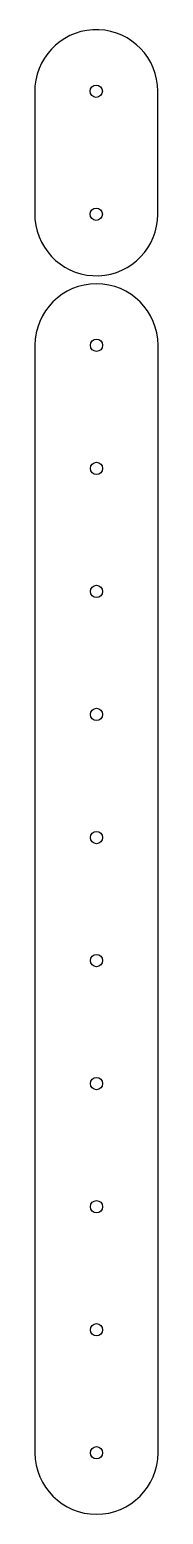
# Model space of a CAD drawing. Header units: millimetres. Extents: x 0 to 100, y 0 to 1207.
import ezdxf

# ---------------------------------------------------------------- set-up
doc = ezdxf.new("R2010")
doc.units = ezdxf.units.MM
doc.layers.get('0').update_dxf_attribs({"linetype": 'CONTINUOUS'})

msp = doc.modelspace()

# ---------------------------------------------------------------- linework, layer by layer
for points in [[(0, 1160.6), (0, 1052.4, 0.959555), (99.8, 1056.5), (99.8, 1156.5, 0.959555)], [(0, 50, 1), (100, 50), (100, 950, 1), (0, 950)]]:
    msp.add_lwpolyline(points, format="xyb", close=True)
for centre in [(49.8, 1156.5), (49.8, 1056.5), (50, 950), (50, 850), (50, 750), (50, 650), (50, 550), (50, 450), (50, 350), (50, 250), (50, 150), (50, 50)]:
    msp.add_circle(centre, 5)

doc.saveas('drawing.dxf')
